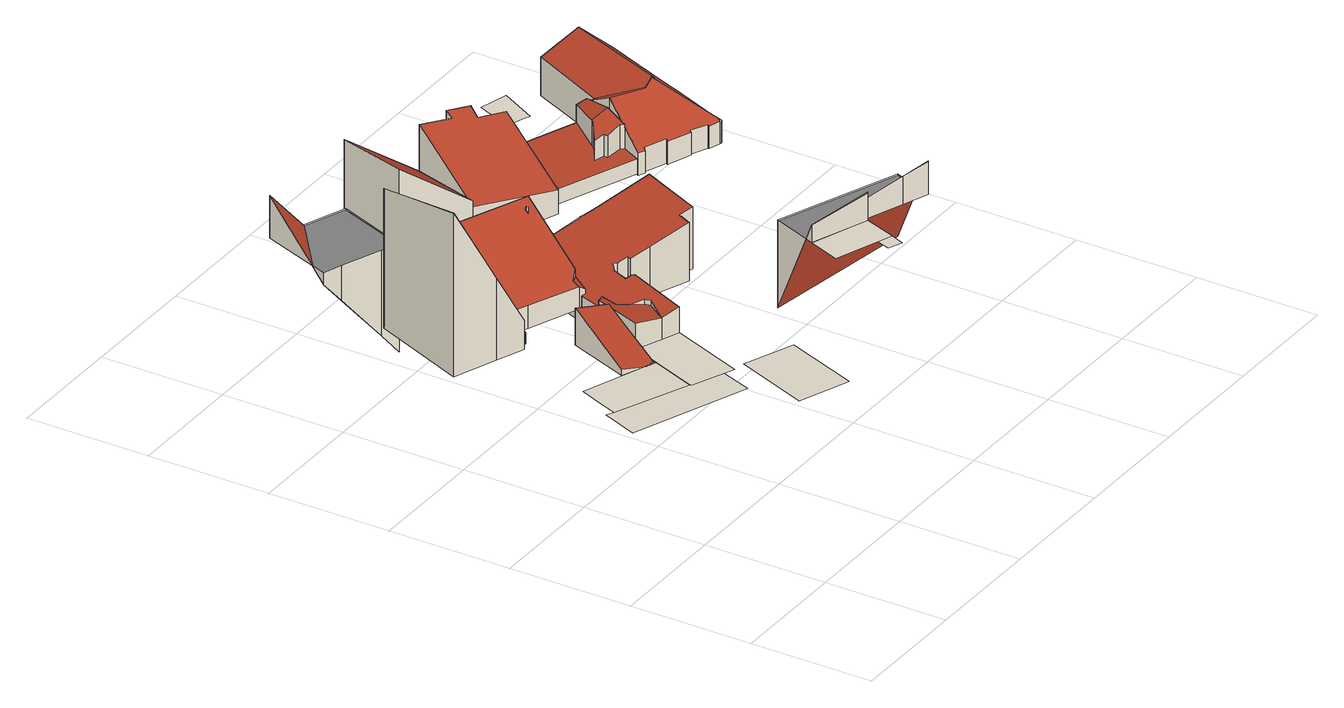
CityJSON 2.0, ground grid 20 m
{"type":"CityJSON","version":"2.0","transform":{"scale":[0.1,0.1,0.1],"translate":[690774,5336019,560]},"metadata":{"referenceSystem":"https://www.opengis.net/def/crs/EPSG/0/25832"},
"CityObjects":{
"building1":{"type":"Building","attributes":{"area_m2":55.53,"max_x":690797.88,"max_y":5336030,"min_x":690786.38,"min_y":5336021.5,"rf_extrusion_mode":"skip","rf_force_lod11":false,"rf_h_ground":605.17,"rf_h_pc_98p":0,"rf_h_roof_50p":0,"rf_h_roof_70p":0,"rf_h_roof_max":0,"rf_h_roof_min":0,"rf_is_glass_roof":false,"rf_nodata_frac":0.928,"rf_nodata_r":0,"rf_pc_select":"_HIGHEST_YET_INSUFFICIENT_COVERAGE","rf_pc_year":2026,"rf_pointcloud_unusable":true,"rf_pt_density":9.25,"rf_roof_planes":0,"rf_roof_type":"no points","rf_success":true,"rf_t_run":0,"source_file":"690_5336.gml"},"geometry":[{"type":"MultiSurface","lod":"0","boundaries":[[[0,1,2,3]]]}]},
"building2":{"type":"Building","attributes":{"area_m2":118.25,"max_x":690795.81,"max_y":5336057,"min_x":690774.81,"min_y":5336044,"rf_extrusion_mode":"skip","rf_force_lod11":false,"rf_h_ground":574.28,"rf_h_pc_98p":0,"rf_h_roof_50p":0,"rf_h_roof_70p":0,"rf_h_roof_max":0,"rf_h_roof_min":0,"rf_is_glass_roof":false,"rf_nodata_frac":0.964,"rf_nodata_r":0,"rf_pc_select":"_HIGHEST_YET_INSUFFICIENT_COVERAGE","rf_pc_year":2026,"rf_pointcloud_unusable":true,"rf_pt_density":4,"rf_roof_planes":0,"rf_roof_type":"no points","rf_success":true,"rf_t_run":0,"source_file":"690_5336.gml"},"geometry":[{"type":"MultiSurface","lod":"0","boundaries":[[[4,5,6,7,8,9,10]]]}]},
"building3":{"type":"Building","attributes":{"area_m2":5.8,"max_x":690795.94,"max_y":5336022.5,"min_x":690792.81,"min_y":5336019,"rf_extrusion_mode":"skip","rf_force_lod11":false,"rf_h_ground":605.17,"rf_h_pc_98p":0,"rf_h_roof_50p":0,"rf_h_roof_70p":0,"rf_h_roof_max":0,"rf_h_roof_min":0,"rf_is_glass_roof":false,"rf_nodata_frac":0.958,"rf_nodata_r":0,"rf_pc_select":"_HIGHEST_YET_INSUFFICIENT_COVERAGE","rf_pc_year":2026,"rf_pointcloud_unusable":true,"rf_pt_density":4,"rf_roof_planes":0,"rf_roof_type":"no points","rf_success":true,"rf_t_run":0,"source_file":"690_5336.gml"},"geometry":[{"type":"MultiSurface","lod":"0","boundaries":[[[0,11,12,13]]]}]},
"building4":{"type":"Building","attributes":{"area_m2":101.1,"max_x":690793.38,"max_y":5336063.5,"min_x":690778.38,"min_y":5336051.5,"rf_extrusion_mode":"skip","rf_force_lod11":false,"rf_h_ground":574.17,"rf_h_pc_98p":0,"rf_h_roof_50p":0,"rf_h_roof_70p":0,"rf_h_roof_max":0,"rf_h_roof_min":0,"rf_is_glass_roof":false,"rf_nodata_frac":0.955,"rf_nodata_r":0,"rf_pc_select":"_HIGHEST_YET_INSUFFICIENT_COVERAGE","rf_pc_year":2026,"rf_pointcloud_unusable":true,"rf_pt_density":4,"rf_roof_planes":0,"rf_roof_type":"no points","rf_success":true,"rf_t_run":0,"source_file":"690_5336.gml"},"geometry":[{"type":"MultiSurface","lod":"0","boundaries":[[[14,15,16,17,18]]]}]},
"building5":{"type":"Building","attributes":{"area_m2":160.46,"max_x":690811.12,"max_y":5336037.5,"min_x":690788.38,"min_y":5336023,"rf_extrusion_mode":"standard","rf_force_lod11":false,"rf_h_ground":605.17,"rf_h_pc_98p":0,"rf_h_roof_50p":0,"rf_h_roof_70p":0,"rf_h_roof_max":0,"rf_h_roof_min":0,"rf_is_glass_roof":false,"rf_nodata_frac":0.839,"rf_nodata_r":0,"rf_pc_select":"_HIGHEST_YET_INSUFFICIENT_COVERAGE","rf_pc_year":2026,"rf_pointcloud_unusable":false,"rf_pt_density":138.21,"rf_ridgelines":0,"rf_rmse_lod22":1.38,"rf_roof_planes":3,"rf_roof_type":"slanted","rf_success":true,"rf_t_run":3,"rf_volume_lod22":-659.18,"source_file":"690_5336.gml"},"children":["building5-1"]},
"building5-1":{"type":"BuildingPart","parents":["building5"],"geometry":[{"type":"MultiSurface","lod":"2.2","boundaries":[[[19,20,21,22,23,24,25]],[[26,20,27]],[[19,28,27]],[[28,19,25,29]],[[29,25,24,30]],[[30,24,23,31]],[[31,23,22,32]],[[21,33,34]],[[32,22,34]],[[20,26,33,21]],[[33,26,27,28,29,30,31,32,34]]],"semantics":{"surfaces":[{"type":"GroundSurface"},{"type":"WallSurface","on_footprint_edge":true},{"type":"RoofSurface","rf_azimuth":15.91,"rf_h_roof_50p":600.55,"rf_h_roof_70p":603.84,"rf_h_roof_max":609.97,"rf_h_roof_min":590.68,"rf_slope":65.3}],"values":[0,1,1,1,1,1,1,1,1,1,2]}}]},
"building6":{"type":"Building","attributes":{"area_m2":212.73,"max_x":690792.81,"max_y":5336096.5,"min_x":690774.56,"min_y":5336076.5,"rf_extrusion_mode":"standard","rf_force_lod11":false,"rf_h_ground":574.47,"rf_h_pc_98p":0,"rf_h_roof_50p":578.88,"rf_h_roof_70p":579.17,"rf_h_roof_max":579.33,"rf_h_roof_min":578.67,"rf_is_glass_roof":false,"rf_nodata_frac":0.927,"rf_nodata_r":0,"rf_pc_select":"_HIGHEST_YET_INSUFFICIENT_COVERAGE","rf_pc_year":2026,"rf_pointcloud_unusable":false,"rf_pt_density":8,"rf_ridgelines":0,"rf_rmse_lod22":0.945,"rf_roof_planes":1,"rf_roof_type":"slanted","rf_success":true,"rf_t_run":1,"rf_volume_lod22":2952.43,"source_file":"690_5336.gml"},"children":["building6-1"]},
"building6-1":{"type":"BuildingPart","parents":["building6"],"geometry":[{"type":"Solid","lod":"2.2","boundaries":[[[[35,36,37,38,39,40,41,42]],[[43,40,39,44]],[[45,41,40,43]],[[46,42,41,45]],[[47,36,35,48]],[[44,39,38,49]],[[49,38,37,50]],[[50,37,36,47]],[[48,35,42,46]],[[48,46,45,43,44,49,50,47]]]],"semantics":{"surfaces":[{"type":"GroundSurface"},{"type":"WallSurface","on_footprint_edge":true},{"type":"RoofSurface","rf_azimuth":105.01,"rf_h_roof_50p":588.44,"rf_h_roof_70p":592.97,"rf_h_roof_max":601.11,"rf_h_roof_min":575.39,"rf_slope":60.25}],"values":[[0,1,1,1,1,1,1,1,1,2]]}}]},
"building7":{"type":"Building","attributes":{"area_m2":65.28,"max_x":690797.19,"max_y":5336071,"min_x":690787.69,"min_y":5336059,"rf_extrusion_mode":"standard","rf_force_lod11":false,"rf_h_ground":574.28,"rf_h_pc_98p":0,"rf_h_roof_50p":578.72,"rf_h_roof_70p":578.78,"rf_h_roof_max":578.83,"rf_h_roof_min":578.22,"rf_is_glass_roof":false,"rf_nodata_frac":0.862,"rf_nodata_r":0,"rf_pc_select":"_HIGHEST_YET_INSUFFICIENT_COVERAGE","rf_pc_year":2026,"rf_pointcloud_unusable":false,"rf_pt_density":27.22,"rf_ridgelines":0,"rf_rmse_lod22":0.985,"rf_roof_planes":1,"rf_roof_type":"slanted","rf_success":true,"rf_t_run":1,"rf_volume_lod22":179.79,"source_file":"690_5336.gml"},"children":["building7-1"]},
"building7-1":{"type":"BuildingPart","parents":["building7"],"geometry":[{"type":"MultiSurface","lod":"2.2","boundaries":[[[51,52,53,54]],[[54,55,56]],[[57,51,56]],[[55,54,53,58]],[[58,53,52,59]],[[51,57,60]],[[59,52,60]],[[59,60,57,56,55,58]]],"semantics":{"surfaces":[{"type":"GroundSurface"},{"type":"WallSurface","on_footprint_edge":true},{"type":"RoofSurface","rf_azimuth":172.56,"rf_h_roof_50p":577.16,"rf_h_roof_70p":578.19,"rf_h_roof_max":580.32,"rf_h_roof_min":574.15,"rf_slope":27.88}],"values":[0,1,1,1,1,1,1,2]}}]},
"building8":{"type":"Building","attributes":{"area_m2":98.35,"max_x":690802.12,"max_y":5336063,"min_x":690790.44,"min_y":5336048.5,"rf_extrusion_mode":"skip","rf_force_lod11":false,"rf_h_ground":574.28,"rf_h_pc_98p":0,"rf_h_roof_50p":0,"rf_h_roof_70p":0,"rf_h_roof_max":0,"rf_h_roof_min":0,"rf_is_glass_roof":false,"rf_nodata_frac":0.903,"rf_nodata_r":0,"rf_pc_select":"_HIGHEST_YET_INSUFFICIENT_COVERAGE","rf_pc_year":2026,"rf_pointcloud_unusable":true,"rf_pt_density":26.21,"rf_roof_planes":0,"rf_roof_type":"no planes","rf_success":true,"rf_t_run":1,"source_file":"690_5336.gml"},"geometry":[{"type":"MultiSurface","lod":"0","boundaries":[[[61,62,63,7]]]}]},
"building9":{"type":"Building","attributes":{"area_m2":113.41,"max_x":690807.62,"max_y":5336048,"min_x":690794.75,"min_y":5336033,"rf_extrusion_mode":"skip","rf_force_lod11":false,"rf_h_ground":574.28,"rf_h_pc_98p":0,"rf_h_roof_50p":0,"rf_h_roof_70p":0,"rf_h_roof_max":0,"rf_h_roof_min":0,"rf_is_glass_roof":false,"rf_nodata_frac":0.936,"rf_nodata_r":0,"rf_pc_select":"_HIGHEST_YET_INSUFFICIENT_COVERAGE","rf_pc_year":2026,"rf_pointcloud_unusable":true,"rf_pt_density":4,"rf_roof_planes":0,"rf_roof_type":"no points","rf_success":true,"rf_t_run":0,"source_file":"690_5336.gml"},"geometry":[{"type":"MultiSurface","lod":"0","boundaries":[[[64,65,66,67]]]}]},
"building10":{"type":"Building","attributes":{"area_m2":12.14,"max_x":690798.31,"max_y":5336073,"min_x":690793.38,"min_y":5336069,"rf_extrusion_mode":"skip","rf_force_lod11":false,"rf_h_ground":574.28,"rf_h_pc_98p":0,"rf_h_roof_50p":0,"rf_h_roof_70p":0,"rf_h_roof_max":0,"rf_h_roof_min":0,"rf_is_glass_roof":false,"rf_nodata_frac":0.833,"rf_nodata_r":0,"rf_pc_select":"_HIGHEST_YET_INSUFFICIENT_COVERAGE","rf_pc_year":2026,"rf_pointcloud_unusable":true,"rf_pt_density":7.5,"rf_roof_planes":0,"rf_roof_type":"no points","rf_success":true,"rf_t_run":0,"source_file":"690_5336.gml"},"geometry":[{"type":"MultiSurface","lod":"0","boundaries":[[[68,54,69,70,71,72]]]}]},
"building11":{"type":"Building","attributes":{"area_m2":177.84,"max_x":690805,"max_y":5336092,"min_x":690786.44,"min_y":5336074.5,"rf_extrusion_mode":"standard","rf_force_lod11":false,"rf_h_ground":575.28,"rf_h_pc_98p":0,"rf_h_roof_50p":580.33,"rf_h_roof_70p":581.33,"rf_h_roof_max":582.58,"rf_h_roof_min":578.42,"rf_is_glass_roof":false,"rf_nodata_frac":0.779,"rf_nodata_r":0,"rf_pc_select":"_HIGHEST_YET_INSUFFICIENT_COVERAGE","rf_pc_year":2026,"rf_pointcloud_unusable":false,"rf_pt_density":77.48,"rf_ridgelines":0,"rf_rmse_lod22":0.868,"rf_roof_planes":7,"rf_roof_type":"slanted","rf_success":true,"rf_t_run":12,"rf_volume_lod22":1365.65,"source_file":"690_5336.gml"},"children":["building11-1"]},
"building11-1":{"type":"BuildingPart","parents":["building11"],"geometry":[{"type":"Solid","lod":"2.2","boundaries":[[[[73,74,75,76,77,78,79,80,81,82]],[[83,80,79,84]],[[85,76,75,86]],[[87,77,76,85]],[[88,74,73,89]],[[90,82,81,91]],[[92,78,77,87]],[[84,79,78,92]],[[91,93,94]],[[95,96,97,98]],[[86,75,74,88]],[[89,73,82,90]],[[93,91,81,80,83]],[[99,100,101,102]],[[102,101,96,95]],[[98,97,100,99]],[[89,90,91,94]],[[93,83,84,92,87,85,86,88,89,94],[98,99,102,95]],[[100,97,96,101]]]],"semantics":{"surfaces":[{"type":"GroundSurface"},{"type":"WallSurface","on_footprint_edge":true},{"type":"WallSurface","on_footprint_edge":false},{"type":"RoofSurface","rf_azimuth":140.37,"rf_h_roof_50p":579.1,"rf_h_roof_70p":579.16,"rf_h_roof_max":580.2,"rf_h_roof_min":578.49,"rf_slope":38.3},{"type":"RoofSurface","rf_azimuth":200.25,"rf_h_roof_50p":583.12,"rf_h_roof_70p":584.75,"rf_h_roof_max":587.23,"rf_h_roof_min":577.7,"rf_slope":30.74},{"type":"RoofSurface","rf_azimuth":86.31,"rf_h_roof_50p":577.58,"rf_h_roof_70p":578.4,"rf_h_roof_max":578.73,"rf_h_roof_min":577.55,"rf_slope":56.64}],"values":[[0,1,1,1,1,1,1,1,2,2,1,1,1,2,2,2,3,4,5]]}}]},
"building12":{"type":"Building","attributes":{"area_m2":165.88,"max_x":690801.81,"max_y":5336120.5,"min_x":690784.88,"min_y":5336104,"rf_extrusion_mode":"standard","rf_force_lod11":false,"rf_h_ground":577.78,"rf_h_pc_98p":0,"rf_h_roof_50p":0,"rf_h_roof_70p":0,"rf_h_roof_max":0,"rf_h_roof_min":0,"rf_is_glass_roof":false,"rf_nodata_frac":0.887,"rf_nodata_r":0,"rf_pc_select":"_HIGHEST_YET_INSUFFICIENT_COVERAGE","rf_pc_year":2026,"rf_pointcloud_unusable":false,"rf_pt_density":37.76,"rf_ridgelines":0,"rf_rmse_lod22":0.633,"rf_roof_planes":2,"rf_roof_type":"slanted","rf_success":true,"rf_t_run":2,"rf_volume_lod22":-877.48,"source_file":"690_5336.gml"},"children":["building12-1"]},
"building12-1":{"type":"BuildingPart","parents":["building12"],"geometry":[{"type":"MultiSurface","lod":"2.2","boundaries":[[[103,104,105,106,107,108,109]],[[103,110,111,104]],[[104,111,112,105]],[[113,106,114]],[[105,112,114]],[[115,107,116]],[[106,113,116]],[[109,117,110,103]],[[108,118,117,109]],[[107,115,118,108]],[[118,115,116,113,114,112,111,110,117]]],"semantics":{"surfaces":[{"type":"GroundSurface"},{"type":"WallSurface","on_footprint_edge":true},{"type":"RoofSurface","rf_azimuth":142.4,"rf_h_roof_50p":572.73,"rf_h_roof_70p":575.99,"rf_h_roof_max":584.68,"rf_h_roof_min":560.74,"rf_slope":53.89}],"values":[0,1,1,1,1,1,1,1,1,1,2]}}]},
"building13":{"type":"Building","attributes":{"area_m2":359.8,"max_x":690824.88,"max_y":5336087.5,"min_x":690795,"min_y":5336060.5,"rf_extrusion_mode":"standard","rf_force_lod11":false,"rf_h_ground":572.33,"rf_h_pc_98p":0,"rf_h_roof_50p":578.28,"rf_h_roof_70p":578.62,"rf_h_roof_max":579.53,"rf_h_roof_min":577.92,"rf_h_roof_ridge":577.82,"rf_is_glass_roof":false,"rf_nodata_frac":0.713,"rf_nodata_r":0,"rf_pc_select":"_HIGHEST_YET_INSUFFICIENT_COVERAGE","rf_pc_year":2026,"rf_pointcloud_unusable":false,"rf_pt_density":55.91,"rf_ridgelines":4,"rf_rmse_lod22":1.52,"rf_roof_planes":28,"rf_roof_type":"slanted","rf_success":true,"rf_t_run":22,"rf_volume_lod22":2640.47,"source_file":"690_5336.gml"},"children":["building13-1"]},
"building13-1":{"type":"BuildingPart","parents":["building13"],"geometry":[{"type":"Solid","lod":"2.2","boundaries":[[[[119,120,121,122,123,124,125,126,127,128,129,130,131,132,133,134,135,136,137,138,139,140,141,142,143,144,145]],[[146,128,127,147]],[[148,125,124,149]],[[150,126,125,148]],[[151,121,120,152]],[[153,137,136,154]],[[149,124,123,155]],[[156,122,121,151]],[[155,123,122,156]],[[157,158,159,160]],[[161,119,145,159]],[[162,143,142,163]],[[163,142,141,164]],[[165,140,139,166]],[[166,139,138,167]],[[147,127,126,150]],[[164,141,140,165]],[[167,138,137,153]],[[154,136,135,168]],[[168,135,134,169]],[[169,134,133,170]],[[170,133,132,171]],[[172,129,128,146]],[[173,130,129,172]],[[174,131,130,173]],[[171,132,131,174]],[[175,144,143,162]],[[160,159,145,144,175]],[[176,177,158,157]],[[152,120,119,161]],[[178,179,163]],[[180,181,182]],[[177,176,182]],[[181,180,179,178]],[[181,178,163,164,165,166,167,153,154,168,169,170,171,174,173,172,146,147,150,148,149,155,156,151,152,161,159,158,177,182]],[[179,180,182,176,157,160,175,162,163]]]],"semantics":{"surfaces":[{"type":"GroundSurface"},{"type":"WallSurface","on_footprint_edge":true},{"type":"WallSurface","on_footprint_edge":false},{"type":"RoofSurface","rf_azimuth":279.04,"rf_h_roof_50p":579.62,"rf_h_roof_70p":580.83,"rf_h_roof_max":583.01,"rf_h_roof_min":577.23,"rf_slope":13.11},{"type":"RoofSurface","rf_azimuth":101.48,"rf_h_roof_50p":578.11,"rf_h_roof_70p":578.23,"rf_h_roof_max":578.53,"rf_h_roof_min":577.58,"rf_slope":9.29}],"values":[[0,1,1,1,1,1,1,1,1,2,1,1,1,1,1,1,1,1,1,1,1,1,1,1,1,1,1,1,2,1,2,2,2,2,3,4]]}}]},
"building14":{"type":"Building","attributes":{"area_m2":167.84,"max_x":690814.25,"max_y":5336116,"min_x":690797.38,"min_y":5336099.5,"rf_extrusion_mode":"standard","rf_force_lod11":false,"rf_h_ground":574.62,"rf_h_pc_98p":0,"rf_h_roof_50p":0,"rf_h_roof_70p":0,"rf_h_roof_max":0,"rf_h_roof_min":0,"rf_is_glass_roof":false,"rf_nodata_frac":0.844,"rf_nodata_r":0,"rf_pc_select":"_HIGHEST_YET_INSUFFICIENT_COVERAGE","rf_pc_year":2026,"rf_pointcloud_unusable":false,"rf_pt_density":39.24,"rf_ridgelines":0,"rf_rmse_lod22":3.48,"rf_roof_planes":4,"rf_roof_type":"slanted","rf_success":true,"rf_t_run":3,"rf_volume_lod22":1673.22,"source_file":"690_5336.gml"},"children":["building14-1"]},
"building14-1":{"type":"BuildingPart","parents":["building14"],"geometry":[{"type":"Solid","lod":"2.2","boundaries":[[[[183,184,185,186]],[[187,184,183,188]],[[188,183,186,189]],[[190,185,184,187]],[[189,186,185,190]],[[189,190,187,188]]]],"semantics":{"surfaces":[{"type":"GroundSurface"},{"type":"WallSurface","on_footprint_edge":true},{"type":"RoofSurface","rf_azimuth":105.07,"rf_h_roof_50p":584.66,"rf_h_roof_70p":586.68,"rf_h_roof_max":590.09,"rf_h_roof_min":579.13,"rf_slope":36.82}],"values":[[0,1,1,1,1,2]]}}]},
"building15":{"type":"Building","attributes":{"area_m2":195.93,"max_x":690828.19,"max_y":5336111,"min_x":690809.56,"min_y":5336094,"rf_extrusion_mode":"standard","rf_force_lod11":false,"rf_h_ground":572.67,"rf_h_pc_98p":0,"rf_h_roof_50p":0,"rf_h_roof_70p":0,"rf_h_roof_max":0,"rf_h_roof_min":0,"rf_is_glass_roof":false,"rf_nodata_frac":0.837,"rf_nodata_r":0,"rf_pc_select":"_HIGHEST_YET_INSUFFICIENT_COVERAGE","rf_pc_year":2026,"rf_pointcloud_unusable":false,"rf_pt_density":25.31,"rf_ridgelines":0,"rf_rmse_lod22":1.1,"rf_roof_planes":6,"rf_roof_type":"slanted","rf_success":true,"rf_t_run":7,"rf_volume_lod22":1764.24,"source_file":"690_5336.gml"},"children":["building15-1"]},
"building15-1":{"type":"BuildingPart","parents":["building15"],"geometry":[{"type":"Solid","lod":"2.2","boundaries":[[[[191,192,193,194,195,196,197,198]],[[199,197,196,200]],[[201,198,197,199]],[[200,196,195,202]],[[202,195,194,203]],[[204,192,191,205]],[[203,194,193,206]],[[206,193,192,204]],[[205,191,198,201]],[[205,201,199,200,202,203,206,204]]]],"semantics":{"surfaces":[{"type":"GroundSurface"},{"type":"WallSurface","on_footprint_edge":true},{"type":"RoofSurface","rf_azimuth":184.8,"rf_h_roof_50p":581.82,"rf_h_roof_70p":583.35,"rf_h_roof_max":586.65,"rf_h_roof_min":576.95,"rf_slope":31.48}],"values":[[0,1,1,1,1,1,1,1,1,2]]}}]},
"building16":{"type":"Building","attributes":{"area_m2":160.98,"max_x":690840.81,"max_y":5336104.5,"min_x":690823.75,"min_y":5336088.5,"rf_extrusion_mode":"standard","rf_force_lod11":false,"rf_h_ground":574.28,"rf_h_pc_98p":0,"rf_h_roof_50p":581.28,"rf_h_roof_70p":581.38,"rf_h_roof_max":581.78,"rf_h_roof_min":577.17,"rf_is_glass_roof":false,"rf_nodata_frac":0.602,"rf_nodata_r":0,"rf_pc_select":"_HIGHEST_YET_INSUFFICIENT_COVERAGE","rf_pc_year":2026,"rf_pointcloud_unusable":false,"rf_pt_density":87.73,"rf_ridgelines":0,"rf_rmse_lod22":1.73,"rf_roof_planes":14,"rf_roof_type":"slanted","rf_success":true,"rf_t_run":15,"rf_volume_lod22":610.39,"source_file":"690_5336.gml"},"children":["building16-1"]},
"building16-1":{"type":"BuildingPart","parents":["building16"],"geometry":[{"type":"Solid","lod":"2.2","boundaries":[[[[207,208,209,210,211,212,213]],[[214,212,211,215]],[[216,213,212,214,217]],[[215,211,210,218]],[[218,210,209,219]],[[220,207,213,216]],[[221,222,223,224]],[[217,214,225,226]],[[224,223,227,228]],[[228,227,229,230]],[[230,229,231,232]],[[226,225,222,221]],[[232,231,233,234]],[[234,233,208,207,220]],[[219,209,208,233]],[[226,220,216,217]],[[234,220,226,221,224,228,230,232]],[[219,233,231,229,227,223,222,225,214,215,218]]]],"semantics":{"surfaces":[{"type":"GroundSurface"},{"type":"WallSurface","on_footprint_edge":true},{"type":"WallSurface","on_footprint_edge":false},{"type":"RoofSurface","rf_azimuth":326.16,"rf_h_roof_50p":581.32,"rf_h_roof_70p":581.46,"rf_h_roof_max":581.9,"rf_h_roof_min":580.85,"rf_slope":13.66},{"type":"RoofSurface","rf_azimuth":228.75,"rf_h_roof_50p":581.2,"rf_h_roof_70p":581.4,"rf_h_roof_max":581.91,"rf_h_roof_min":580.42,"rf_slope":15.11},{"type":"RoofSurface","rf_azimuth":199.75,"rf_h_roof_50p":577.43,"rf_h_roof_70p":577.71,"rf_h_roof_max":581.35,"rf_h_roof_min":576.79,"rf_slope":6.13}],"values":[[0,1,1,1,1,1,2,2,2,2,2,2,2,1,1,3,4,5]]}}]},
"building17":{"type":"Building","attributes":{"area_m2":28.83,"max_x":690843.75,"max_y":5336116,"min_x":690836.75,"min_y":5336109,"rf_extrusion_mode":"skip","rf_force_lod11":false,"rf_h_ground":575.62,"rf_h_pc_98p":0,"rf_h_roof_50p":0,"rf_h_roof_70p":0,"rf_h_roof_max":0,"rf_h_roof_min":0,"rf_is_glass_roof":false,"rf_nodata_frac":0.939,"rf_nodata_r":0,"rf_pc_select":"_HIGHEST_YET_INSUFFICIENT_COVERAGE","rf_pc_year":2026,"rf_pointcloud_unusable":true,"rf_pt_density":4,"rf_roof_planes":0,"rf_roof_type":"no points","rf_success":true,"rf_t_run":0,"source_file":"690_5336.gml"},"geometry":[{"type":"MultiSurface","lod":"0","boundaries":[[[235,236,237,238,239,240]]]}]},
"building18":{"type":"Building","attributes":{"area_m2":337.88,"max_x":690859.69,"max_y":5336112,"min_x":690836.62,"min_y":5336083,"rf_extrusion_mode":"standard","rf_force_lod11":false,"rf_h_ground":574.22,"rf_h_pc_98p":0,"rf_h_roof_50p":581.72,"rf_h_roof_70p":582.47,"rf_h_roof_max":583.62,"rf_h_roof_min":578.33,"rf_h_roof_ridge":583.5,"rf_is_glass_roof":false,"rf_nodata_frac":0,"rf_nodata_r":0,"rf_pc_select":"PREFERRED_AND_LATEST","rf_pc_year":2026,"rf_pointcloud_unusable":false,"rf_pt_density":1194.27,"rf_ridgelines":17,"rf_rmse_lod22":1.45,"rf_roof_planes":37,"rf_roof_type":"slanted","rf_success":true,"rf_t_run":175,"rf_volume_lod22":2384.73,"source_file":"690_5336.gml"},"children":["building18-1"]},
"building18-1":{"type":"BuildingPart","parents":["building18"],"geometry":[{"type":"Solid","lod":"2.2","boundaries":[[[[241,242,243,244,245,246,247,248,249,250,251,252,253,254,255,256,257,258,259,260,261,262,263,264,265,266,267]],[[268,255,254,269]],[[270,265,264,271]],[[272,266,265,270]],[[271,264,263,273]],[[274,262,261,275]],[[273,263,262,274]],[[276,253,252,277]],[[277,252,251,278]],[[279,260,259,280]],[[275,261,260,279]],[[281,257,256,282]],[[282,256,255,268]],[[283,258,257,281]],[[269,254,253,276]],[[278,251,250,284]],[[285,246,245,286]],[[286,245,244,287]],[[288,241,267,289]],[[289,267,266,272]],[[287,244,243,290]],[[290,243,242,291]],[[292,247,246,285]],[[293,249,248,294]],[[294,295,296]],[[284,250,249,293]],[[295,294,248,247,292]],[[280,259,258,283]],[[297,298,299]],[[291,242,241,288]],[[300,301,302]],[[303,304,301,300]],[[298,297,304,303]],[[298,303,300,302,283,281,282,268,269,276,277,278,284,293,294,296]],[[273,299,298,296,295,292,285,286,287,290,291,288,289,272,270,271]],[[301,275,279,280,283,302]],[[275,301,304,297,299,273,274]]]],"semantics":{"surfaces":[{"type":"GroundSurface"},{"type":"WallSurface","on_footprint_edge":true},{"type":"WallSurface","on_footprint_edge":false},{"type":"RoofSurface","rf_azimuth":201.23,"rf_h_roof_50p":580.66,"rf_h_roof_70p":581.85,"rf_h_roof_max":584.31,"rf_h_roof_min":578.04,"rf_slope":41.6},{"type":"RoofSurface","rf_azimuth":111.46,"rf_h_roof_50p":580.83,"rf_h_roof_70p":581.94,"rf_h_roof_max":584.06,"rf_h_roof_min":577.64,"rf_slope":42.18},{"type":"RoofSurface","rf_azimuth":30.78,"rf_h_roof_50p":582.24,"rf_h_roof_70p":582.72,"rf_h_roof_max":583.88,"rf_h_roof_min":580.11,"rf_slope":29.36},{"type":"RoofSurface","rf_azimuth":290.93,"rf_h_roof_50p":582.02,"rf_h_roof_70p":582.64,"rf_h_roof_max":584.31,"rf_h_roof_min":580.14,"rf_slope":25.16}],"values":[[0,1,1,1,1,1,1,1,1,1,1,1,1,1,1,1,1,1,1,1,1,1,1,1,2,1,1,1,2,1,2,2,2,3,4,5,6]]}}]}
},
"vertices":[
[220,24,452],[238,76,452],[144,110,452],[124,59,452],
[8,324,143],[199,251,143],[218,301,143],[164,323,143],[165,325,143],[44,376,143],[31,382,143],
[196,33,452],[188,11,452],[211,2,452],
[44,376,142],[165,325,142],[194,400,142],[72,445,142],[55,405,142],
[144,111,452],[173,185,452],[371,108,452],[345,41,452],[302,57,452],[241,81,452],[239,76,452],[173,185,308],[149,123,452],[144,111,481],[239,76,498],[241,81,484],[302,57,498],[345,41,507],[371,108,350],[354,64,452],
[71,775,145],[163,740,145],[183,732,145],[188,730,145],[143,619,145],[124,575,145],[78,592,145],[6,619,145],[124,575,192],[143,619,181],[78,592,278],[6,619,413],[163,740,203],[71,775,373],[188,730,155],[183,732,165],
[194,400,143],[137,421,143],[175,522,143],[232,501,143],[232,501,188],[198,410,143],[194,400,138],[175,522,203],[137,421,153],[174,407,143],
[235,294,143],[281,415,143],[210,442,143],
[291,139,143],[336,259,143],[254,291,143],[208,171,143],
[194,515,143],[243,532,143],[215,542,143],[211,531,143],[201,534,143],
[249,561,153],[165,594,153],[139,604,153],[126,574,153],[124,575,153],[143,619,153],[188,730,153],[310,683,153],[268,579,153],[259,557,153],[310,683,270],[188,730,271],[126,574,171],[139,604,190],[124,575,171],[165,594,190],[249,561,189],[259,557,182],[268,579,191],[143,619,200],[268,579,203],[250,571,195],[295,674,262],[295,674,175],[287,669,187],[287,669,257],[289,675,261],[289,675,184],[294,676,176],[294,676,263],
[205,862,178],[140,887,178],[109,898,178],[152,1014,178],[278,966,178],[234,850,178],[205,861,178],[205,862,39],[140,887,120],[109,898,158],[152,1014,248],[118,923,178],[278,966,90],[208,993,178],[205,861,38],[234,850,1],
[253,559,123],[259,557,123],[311,683,123],[352,667,123],[352,666,123],[395,649,123],[396,650,123],[401,647,123],[423,638,123],[509,605,123],[471,509,123],[449,517,123],[440,496,123],[376,522,123],[344,535,123],[347,541,123],[330,548,123],[327,553,123],[315,543,123],[306,519,123],[316,515,123],[318,511,123],[281,415,123],[252,426,123],[210,443,123],[236,512,123],[240,523,123],[509,605,230],[423,638,209],[396,650,203],[395,649,203],[401,647,204],[311,683,182],[259,557,175],[315,543,188],[327,553,191],[352,666,192],[352,667,192],[255,526,181],[255,526,175],[240,523,172],[240,523,183],[253,559,173],[210,443,185],[252,426,178],[281,415,185],[318,511,190],[316,515,189],[306,519,187],[330,548,191],[347,541,195],[344,535,195],[376,522,203],[471,509,225],[449,517,220],[440,496,219],[236,512,183],[246,498,181],[246,498,174],[278,460,183],[278,460,175],[277,470,175],[277,470,182],[262,483,178],
[355,803,146],[234,850,146],[279,969,146],[403,921,146],[234,850,300],[355,803,202],[403,921,191],[279,969,290],
[497,748,127],[355,803,127],[403,921,127],[457,900,127],[461,912,127],[501,896,127],[494,880,127],[542,862,127],[494,880,246],[501,896,257],[542,862,237],[461,912,264],[457,900,257],[355,803,192],[497,748,166],[403,921,267],
[651,761,143],[638,725,143],[627,697,143],[497,748,143],[539,856,143],[651,813,143],[668,806,143],[651,813,180],[539,856,180],[668,806,213],[651,813,209],[497,748,168],[627,697,168],[651,761,220],[615,763,213],[615,763,174],[587,743,171],[587,743,203],[617,767,174],[617,767,214],[605,739,171],[605,739,206],[605,733,170],[605,733,205],[633,730,171],[633,730,210],[638,725,171],[638,725,210],
[666,899,156],[698,958,156],[651,971,156],[628,915,156],[627,913,156],[658,902,156],
[814,789,142],[816,788,142],[799,745,142],[801,745,142],[766,657,142],[770,655,142],[764,642,142],[761,643,142],[742,649,142],[742,651,142],[714,664,142],[713,661,142],[674,676,142],[675,679,142],[639,693,142],[637,690,142],[626,695,142],[650,757,142],[668,806,142],[685,799,142],[689,808,142],[743,929,142],[800,901,142],[855,875,142],[857,874,142],[855,869,142],[847,872,142],[639,693,182],[675,679,182],[857,874,178],[855,875,180],[855,869,178],[800,901,235],[743,929,205],[689,808,202],[674,676,179],[713,661,179],[714,664,181],[685,799,207],[668,806,209],[626,695,179],[637,690,178],[650,757,238],[742,651,180],[770,655,179],[766,657,182],[801,745,182],[814,789,186],[847,872,186],[799,745,184],[816,788,184],[764,642,179],[742,649,178],[761,643,179],[761,643,183],[762,647,183],[726,730,231],[726,730,240],[736,736,235],[721,733,241],[721,733,229],[704,732,234],[725,734,243],[725,734,230]
]}
